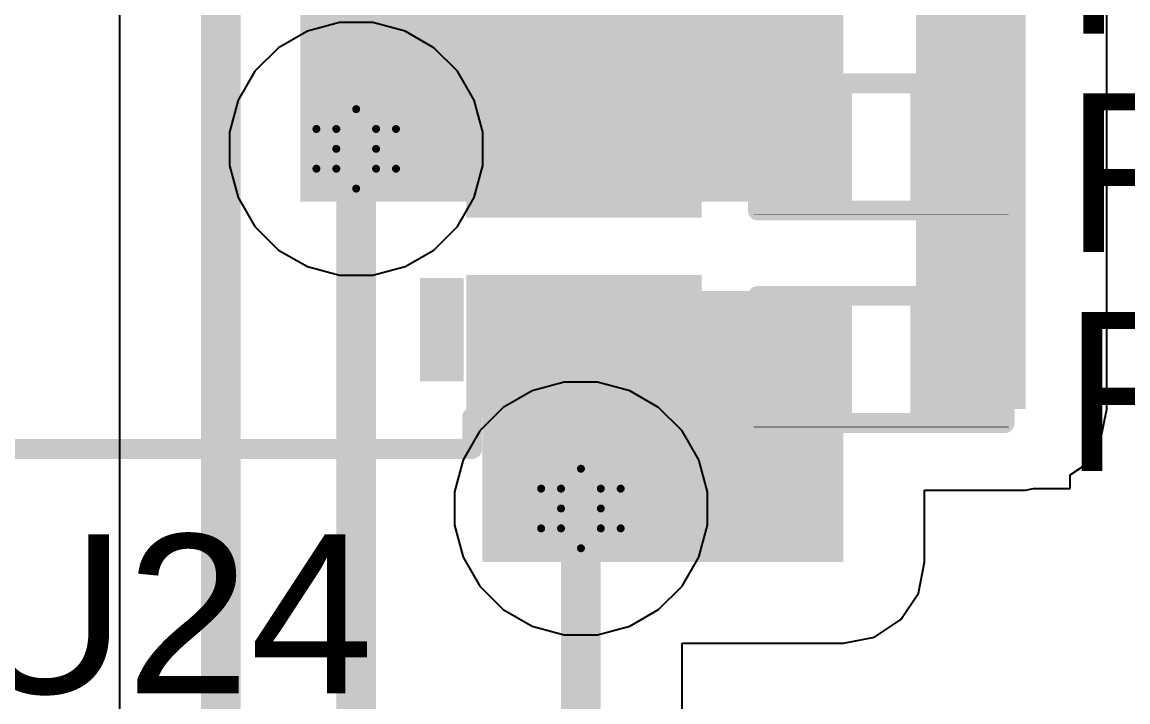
# Model space of a CAD drawing. Header units: inches. Extents: x -3 to 5437, y -3 to 5435.
# Drawn here: x 128.52 to 135.58, y 92.61 to 96.95 of the extents above; entities that cross this region are included whole.
import ezdxf

# ---------------------------------------------------------------- set-up
doc = ezdxf.new("R2010")
doc.units = ezdxf.units.IN
for name, color, linetype in [('Bottom Layer', 5, 'Continuous'), ('Bottom Solder', 6, 'Continuous'), ('Drill Drawing', 1, 'Continuous'), ('GND', 16, 'Continuous'), ('PWR', 76, 'Continuous'), ('Top Layer', 1, 'Continuous'), ('Top Overlay', 2, 'Continuous'), ('Top Paste', 8, 'Continuous'), ('Top Solder', 216, 'Continuous'), ('Via Holes', 16, 'Continuous')]:
    doc.layers.add(name, color=color, linetype=linetype)
doc.styles.add('Arial', font='', dxfattribs={"height": 0.2})
doc.styles.get('Arial').set_extended_font_data('Arial')

# ---------------------------------------------------------------- blocks, each defined once
blk = doc.blocks.new('SOP_8_103')
at = {"layer": 'Top Layer'}
for points in [[(-3.4, 2.255), (-2.1, 2.255), (-2.1, 1.555), (-3.4, 1.555)], [(-3.4, 0.985), (-2.1, 0.985), (-2.1, 0.285), (-3.4, 0.285)]]:
    blk.add_hatch(color=1, dxfattribs=at).paths.add_polyline_path(points)
at = {"layer": 'Top Overlay'}
blk.add_hatch(color=2, dxfattribs=at).paths.add_polyline_path([(-1.9812, 1.4732), (-1.7018, 1.4732), (-1.7018, 2.1336), (-1.9812, 2.1336)])
at = {"layer": 'Top Paste'}
for points in [[(-3.4, 2.255), (-2.1, 2.255), (-2.1, 1.555), (-3.4, 1.555)], [(-3.4, 0.985), (-2.1, 0.985), (-2.1, 0.285), (-3.4, 0.285)]]:
    blk.add_hatch(color=8, dxfattribs=at).paths.add_polyline_path(points)
at = {"layer": 'Top Solder'}
for points in [[(-3.5016, 2.3566), (-1.9984, 2.3566), (-1.9984, 1.4534), (-3.5016, 1.4534)], [(-3.5016, 1.0866), (-1.9984, 1.0866), (-1.9984, 0.1834), (-3.5016, 0.1834)]]:
    blk.add_hatch(color=216, dxfattribs=at).paths.add_polyline_path(points)
at = {"layer": 'Top Overlay'}
for points in [[(2.0284, 2.5654, 0.127, 0.127, 0), (-2.0356, 2.5654, 0.127, 0.127, 0)], [(-2.0356, 2.5654, 0.127, 0.127, 0), (-2.0356, 2.3622, 0.127, 0.127, 0)], [(-3.5596, 1.905, 0.127, 0.127, 0), (-3.6866, 2.032, 0.127, 0.127, 0)], [(-3.6866, 2.032, 0.127, 0.127, 0), (-3.6866, 1.778, 0.127, 0.127, 0)], [(-3.5596, 1.905, 0.127, 0.127, 0), (-3.6866, 1.778, 0.127, 0.127, 0)]]:
    blk.add_lwpolyline(points, format="xyseb", dxfattribs=at)
for points in [[(-2.0673, 2.5654, 0.0635, 0.0635, 1), (-2.0038, 2.5654, 0.0635, 0.0635, 1)], [(-2.0673, 2.5654, 0.0635, 0.0635, 1), (-2.0038, 2.5654, 0.0635, 0.0635, 1)], [(-2.0673, 2.3622, 0.0635, 0.0635, 1), (-2.0038, 2.3622, 0.0635, 0.0635, 1)], [(-3.7183, 2.032, 0.0635, 0.0635, 1), (-3.6548, 2.032, 0.0635, 0.0635, 1)], [(-3.7183, 2.032, 0.0635, 0.0635, 1), (-3.6548, 2.032, 0.0635, 0.0635, 1)], [(-3.5913, 1.905, 0.0635, 0.0635, 1), (-3.5278, 1.905, 0.0635, 0.0635, 1)], [(-3.5913, 1.905, 0.0635, 0.0635, 1), (-3.5278, 1.905, 0.0635, 0.0635, 1)], [(-3.7183, 1.778, 0.0635, 0.0635, 1), (-3.6548, 1.778, 0.0635, 0.0635, 1)], [(-3.7183, 1.778, 0.0635, 0.0635, 1), (-3.6548, 1.778, 0.0635, 0.0635, 1)]]:
    blk.add_lwpolyline(points, format="xyseb", close=True, dxfattribs=at)
blk = doc.blocks.new('R___0402_111')
at = {"layer": 'Top Layer'}
for points in [[(-0.6985, -0.3175), (-0.6985, 0.3175), (-0.2413, 0.3175), (-0.2413, -0.3175)], [(0.2413, -0.3175), (0.2413, 0.3175), (0.6985, 0.3175), (0.6985, -0.3175)]]:
    blk.add_hatch(color=1, dxfattribs=at).paths.add_polyline_path(points)
at = {"layer": 'Top Paste'}
for points in [[(-0.6985, -0.3175), (-0.6985, 0.3175), (-0.2413, 0.3175), (-0.2413, -0.3175)], [(0.2413, -0.3175), (0.2413, 0.3175), (0.6985, 0.3175), (0.6985, -0.3175)]]:
    blk.add_hatch(color=8, dxfattribs=at).paths.add_polyline_path(points)
at = {"layer": 'Top Solder'}
for points in [[(-0.7535, -0.3725), (-0.7535, 0.3725), (-0.1863, 0.3725), (-0.1863, -0.3725)], [(0.1863, -0.3725), (0.1863, 0.3725), (0.7535, 0.3725), (0.7535, -0.3725)]]:
    blk.add_hatch(color=216, dxfattribs=at).paths.add_polyline_path(points)
at = {"layer": 'Top Overlay'}
for points in [[(-0.7874, -0.4064, 0.127, 0.127, 0), (-0.7874, 0.4064, 0.127, 0.127, 0)], [(-0.7874, 0.4064, 0.127, 0.127, 0), (0.7874, 0.4064, 0.127, 0.127, 0)], [(0.7874, -0.4064, 0.127, 0.127, 0), (0.7874, 0.4064, 0.127, 0.127, 0)], [(-0.7874, -0.4064, 0.127, 0.127, 0), (0.7874, -0.4064, 0.127, 0.127, 0)], [(-0.8128, -0.4318, 0.00323, 0.00323, 0), (0.8128, -0.4318, 0.00323, 0.00323, 0)]]:
    blk.add_lwpolyline(points, format="xyseb", dxfattribs=at)
for points in [[(-0.8191, 0.4064, 0.0635, 0.0635, 1), (-0.7556, 0.4064, 0.0635, 0.0635, 1)], [(-0.8191, 0.4064, 0.0635, 0.0635, 1), (-0.7556, 0.4064, 0.0635, 0.0635, 1)], [(0.7556, 0.4064, 0.0635, 0.0635, 1), (0.8191, 0.4064, 0.0635, 0.0635, 1)], [(0.7556, 0.4064, 0.0635, 0.0635, 1), (0.8191, 0.4064, 0.0635, 0.0635, 1)], [(-0.8191, -0.4064, 0.0635, 0.0635, 1), (-0.7556, -0.4064, 0.0635, 0.0635, 1)], [(-0.8191, -0.4064, 0.0635, 0.0635, 1), (-0.7556, -0.4064, 0.0635, 0.0635, 1)], [(0.7556, -0.4064, 0.0635, 0.0635, 1), (0.8191, -0.4064, 0.0635, 0.0635, 1)], [(0.7556, -0.4064, 0.0635, 0.0635, 1), (0.8191, -0.4064, 0.0635, 0.0635, 1)], [(-0.8136, -0.4318, 0.00161, 0.00161, 1), (-0.812, -0.4318, 0.00161, 0.00161, 1)], [(0.812, -0.4318, 0.00161, 0.00161, 1), (0.8136, -0.4318, 0.00161, 0.00161, 1)]]:
    blk.add_lwpolyline(points, format="xyseb", close=True, dxfattribs=at)
blk = doc.blocks.new('R___0402_112')
at = {"layer": 'Top Layer'}
for points in [[(-0.6985, -0.3175), (-0.6985, 0.3175), (-0.2413, 0.3175), (-0.2413, -0.3175)], [(0.2413, -0.3175), (0.2413, 0.3175), (0.6985, 0.3175), (0.6985, -0.3175)]]:
    blk.add_hatch(color=1, dxfattribs=at).paths.add_polyline_path(points)
at = {"layer": 'Top Paste'}
for points in [[(-0.6985, -0.3175), (-0.6985, 0.3175), (-0.2413, 0.3175), (-0.2413, -0.3175)], [(0.2413, -0.3175), (0.2413, 0.3175), (0.6985, 0.3175), (0.6985, -0.3175)]]:
    blk.add_hatch(color=8, dxfattribs=at).paths.add_polyline_path(points)
at = {"layer": 'Top Solder'}
for points in [[(-0.7535, -0.3725), (-0.7535, 0.3725), (-0.1863, 0.3725), (-0.1863, -0.3725)], [(0.1863, -0.3725), (0.1863, 0.3725), (0.7535, 0.3725), (0.7535, -0.3725)]]:
    blk.add_hatch(color=216, dxfattribs=at).paths.add_polyline_path(points)
at = {"layer": 'Top Overlay'}
for points in [[(-0.7874, -0.4064, 0.127, 0.127, 0), (-0.7874, 0.4064, 0.127, 0.127, 0)], [(-0.7874, 0.4064, 0.127, 0.127, 0), (0.7874, 0.4064, 0.127, 0.127, 0)], [(0.7874, -0.4064, 0.127, 0.127, 0), (0.7874, 0.4064, 0.127, 0.127, 0)], [(-0.7874, -0.4064, 0.127, 0.127, 0), (0.7874, -0.4064, 0.127, 0.127, 0)], [(-0.8128, -0.4318, 0.00323, 0.00323, 0), (0.8128, -0.4318, 0.00323, 0.00323, 0)]]:
    blk.add_lwpolyline(points, format="xyseb", dxfattribs=at)
for points in [[(-0.8191, 0.4064, 0.0635, 0.0635, 1), (-0.7556, 0.4064, 0.0635, 0.0635, 1)], [(-0.8191, 0.4064, 0.0635, 0.0635, 1), (-0.7556, 0.4064, 0.0635, 0.0635, 1)], [(0.7556, 0.4064, 0.0635, 0.0635, 1), (0.8191, 0.4064, 0.0635, 0.0635, 1)], [(0.7556, 0.4064, 0.0635, 0.0635, 1), (0.8191, 0.4064, 0.0635, 0.0635, 1)], [(-0.8191, -0.4064, 0.0635, 0.0635, 1), (-0.7556, -0.4064, 0.0635, 0.0635, 1)], [(-0.8191, -0.4064, 0.0635, 0.0635, 1), (-0.7556, -0.4064, 0.0635, 0.0635, 1)], [(0.7556, -0.4064, 0.0635, 0.0635, 1), (0.8191, -0.4064, 0.0635, 0.0635, 1)], [(0.7556, -0.4064, 0.0635, 0.0635, 1), (0.8191, -0.4064, 0.0635, 0.0635, 1)], [(-0.8136, -0.4318, 0.00161, 0.00161, 1), (-0.812, -0.4318, 0.00161, 0.00161, 1)], [(0.812, -0.4318, 0.00161, 0.00161, 1), (0.8136, -0.4318, 0.00161, 0.00161, 1)]]:
    blk.add_lwpolyline(points, format="xyseb", close=True, dxfattribs=at)

msp = doc.modelspace()

# ---------------------------------------------------------------- hatches: boundary and pattern name
at = {"layer": 'Bottom Layer'}
h = msp.add_hatch(color=5, dxfattribs=at)
edge = h.paths.add_edge_path()
edge.add_arc((130.6542, 96.1399), 0.3, 0, 360)
h = msp.add_hatch(color=5, dxfattribs=at)
edge = h.paths.add_edge_path()
edge.add_arc((132.0893, 93.8412), 0.3, 0, 360)
at = {"layer": 'Bottom Solder'}
h = msp.add_hatch(color=6, dxfattribs=at)
edge = h.paths.add_edge_path()
edge.add_arc((130.6542, 96.1399), 0.15, 0, 360)
h = msp.add_hatch(color=6, dxfattribs=at)
edge = h.paths.add_edge_path()
edge.add_arc((132.0893, 93.8412), 0.15, 0, 360)
at = {"layer": 'GND'}
h = msp.add_hatch(color=16, dxfattribs=at)
edge = h.paths.add_edge_path()
edge.add_arc((130.6542, 96.1399), 0.3, 0, 360)
h = msp.add_hatch(color=16, dxfattribs=at)
edge = h.paths.add_edge_path()
edge.add_arc((132.0893, 93.8412), 0.3, 0, 360)
at = {"layer": 'PWR'}
h = msp.add_hatch(color=76, dxfattribs=at)
edge = h.paths.add_edge_path()
edge.add_arc((130.6542, 96.1399), 0.3, 0, 360)
h = msp.add_hatch(color=76, dxfattribs=at)
edge = h.paths.add_edge_path()
edge.add_arc((132.0893, 93.8412), 0.3, 0, 360)
at = {"layer": 'Top Layer'}
for points in [[(134.2285, 99.9499), (134.2285, 94.4762), (134.9285, 94.4762), (134.9285, 99.9499)], [(130.2986, 95.8021), (133.7657, 95.8021), (133.7657, 97.7721), (130.2986, 97.7721)], [(131.4594, 93.4983), (133.7657, 93.4983), (133.7657, 95.2321), (131.4594, 95.2321)]]:
    msp.add_hatch(color=1, dxfattribs=at).paths.add_polyline_path(points)
h = msp.add_hatch(color=1, dxfattribs=at)
edge = h.paths.add_edge_path()
edge.add_arc((130.6542, 96.1399), 0.3, 0, 360)
h = msp.add_hatch(color=1, dxfattribs=at)
edge = h.paths.add_edge_path()
edge.add_arc((132.0893, 93.8412), 0.3, 0, 360)
at = {"layer": 'Top Solder'}
h = msp.add_hatch(color=216, dxfattribs=at)
edge = h.paths.add_edge_path()
edge.add_arc((130.6542, 96.1399), 0.15, 0, 360)
h = msp.add_hatch(color=216, dxfattribs=at)
edge = h.paths.add_edge_path()
edge.add_arc((132.0893, 93.8412), 0.15, 0, 360)
at = {"layer": 'Via Holes'}
h = msp.add_hatch(color=7, dxfattribs=at)
edge = h.paths.add_edge_path()
edge.add_arc((130.6542, 96.1399), 0.15, 0, 360)
h = msp.add_hatch(color=7, dxfattribs=at)
edge = h.paths.add_edge_path()
edge.add_arc((132.0893, 93.8412), 0.15, 0, 360)

# ---------------------------------------------------------------- linework, layer by layer
at = {"layer": 'Bottom Layer'}
for p, q in [((130.5479, 96.9479), (130.3424, 96.8928)), ((130.7606, 96.9479), (130.5479, 96.9479)), ((130.9661, 96.8928), (130.7606, 96.9479)), ((130.3424, 96.8928), (130.1581, 96.7864)), ((131.1504, 96.7864), (130.9661, 96.8928)), ((130.1581, 96.7864), (130.0077, 96.636)), ((131.3008, 96.636), (131.1504, 96.7864)), ((130.0077, 96.636), (129.9013, 96.4518)), ((131.4072, 96.4518), (131.3008, 96.636)), ((129.9013, 96.4518), (129.8462, 96.2462)), ((131.4622, 96.2462), (131.4072, 96.4518)), ((129.8462, 96.2462), (129.8462, 96.0335)), ((131.4622, 96.0335), (131.4622, 96.2462)), ((129.8462, 96.0335), (129.9013, 95.828)), ((131.4072, 95.828), (131.4622, 96.0335)), ((129.9013, 95.828), (130.0077, 95.6438)), ((131.3008, 95.6438), (131.4072, 95.828)), ((130.0077, 95.6438), (130.1581, 95.4933)), ((131.1504, 95.4933), (131.3008, 95.6438)), ((130.1581, 95.4933), (130.3424, 95.3869)), ((130.9661, 95.3869), (131.1504, 95.4933)), ((130.3424, 95.3869), (130.5479, 95.3319)), ((130.5479, 95.3319), (130.7606, 95.3319)), ((130.7606, 95.3319), (130.9661, 95.3869)), ((131.983, 94.6492), (131.7775, 94.5941)), ((132.1957, 94.6492), (131.983, 94.6492)), ((132.4012, 94.5941), (132.1957, 94.6492)), ((131.7775, 94.5941), (131.5932, 94.4877)), ((132.5855, 94.4877), (132.4012, 94.5941)), ((131.5932, 94.4877), (131.4428, 94.3373)), ((132.7359, 94.3373), (132.5855, 94.4877)), ((131.4428, 94.3373), (131.3364, 94.1531)), ((132.8423, 94.1531), (132.7359, 94.3373)), ((131.3364, 94.1531), (131.2813, 93.9475)), ((132.8973, 93.9475), (132.8423, 94.1531)), ((131.2813, 93.9475), (131.2813, 93.7348)), ((132.8973, 93.7348), (132.8973, 93.9475)), ((131.2813, 93.7348), (131.3364, 93.5293)), ((132.8423, 93.5293), (132.8973, 93.7348)), ((131.3364, 93.5293), (131.4428, 93.3451)), ((132.7359, 93.3451), (132.8423, 93.5293)), ((131.4428, 93.3451), (131.5932, 93.1946)), ((132.5855, 93.1946), (132.7359, 93.3451)), ((131.5932, 93.1946), (131.7775, 93.0882)), ((132.4012, 93.0882), (132.5855, 93.1946)), ((131.7775, 93.0882), (131.983, 93.0332)), ((132.1957, 93.0332), (132.4012, 93.0882)), ((131.983, 93.0332), (132.1957, 93.0332))]:
    msp.add_line(p, q, dxfattribs=at)
at = {"layer": 'Drill Drawing'}
for points in [[(130.5272, 96.2669, 0.0508, 0.0508, 0), (130.6542, 96.3939, 0.0508, 0.0508, 0)], [(130.6542, 96.3939, 0.0508, 0.0508, 0), (130.7812, 96.2669, 0.0508, 0.0508, 0)], [(130.4002, 96.2669, 0.0508, 0.0508, 0), (130.5272, 96.1399, 0.0508, 0.0508, 0)], [(130.4002, 96.2669, 0.0508, 0.0508, 0), (130.5272, 96.2669, 0.0508, 0.0508, 0)], [(130.7812, 96.2669, 0.0508, 0.0508, 0), (130.9082, 96.2669, 0.0508, 0.0508, 0)], [(130.7812, 96.1399, 0.0508, 0.0508, 0), (130.9082, 96.2669, 0.0508, 0.0508, 0)], [(130.4002, 96.0129, 0.0508, 0.0508, 0), (130.5272, 96.1399, 0.0508, 0.0508, 0)], [(130.7812, 96.1399, 0.0508, 0.0508, 0), (130.9082, 96.0129, 0.0508, 0.0508, 0)], [(130.4002, 96.0129, 0.0508, 0.0508, 0), (130.5272, 96.0129, 0.0508, 0.0508, 0)], [(130.5272, 96.0129, 0.0508, 0.0508, 0), (130.6542, 95.8859, 0.0508, 0.0508, 0)], [(130.6542, 95.8859, 0.0508, 0.0508, 0), (130.7812, 96.0129, 0.0508, 0.0508, 0)], [(130.7812, 96.0129, 0.0508, 0.0508, 0), (130.9082, 96.0129, 0.0508, 0.0508, 0)], [(131.9623, 93.9682, 0.0508, 0.0508, 0), (132.0893, 94.0952, 0.0508, 0.0508, 0)], [(132.0893, 94.0952, 0.0508, 0.0508, 0), (132.2163, 93.9682, 0.0508, 0.0508, 0)], [(131.8353, 93.9682, 0.0508, 0.0508, 0), (131.9623, 93.8412, 0.0508, 0.0508, 0)], [(131.8353, 93.9682, 0.0508, 0.0508, 0), (131.9623, 93.9682, 0.0508, 0.0508, 0)], [(132.2163, 93.9682, 0.0508, 0.0508, 0), (132.3433, 93.9682, 0.0508, 0.0508, 0)], [(132.2163, 93.8412, 0.0508, 0.0508, 0), (132.3433, 93.9682, 0.0508, 0.0508, 0)], [(131.8353, 93.7142, 0.0508, 0.0508, 0), (131.9623, 93.8412, 0.0508, 0.0508, 0)], [(132.2163, 93.8412, 0.0508, 0.0508, 0), (132.3433, 93.7142, 0.0508, 0.0508, 0)], [(131.8353, 93.7142, 0.0508, 0.0508, 0), (131.9623, 93.7142, 0.0508, 0.0508, 0)], [(131.9623, 93.7142, 0.0508, 0.0508, 0), (132.0893, 93.5872, 0.0508, 0.0508, 0)], [(132.0893, 93.5872, 0.0508, 0.0508, 0), (132.2163, 93.7142, 0.0508, 0.0508, 0)], [(132.2163, 93.7142, 0.0508, 0.0508, 0), (132.3433, 93.7142, 0.0508, 0.0508, 0)]]:
    msp.add_lwpolyline(points, format="xyseb", dxfattribs=at)
for points in [[(130.6415, 96.3939, 0.0254, 0.0254, 1), (130.6669, 96.3939, 0.0254, 0.0254, 1)], [(130.6415, 96.3939, 0.0254, 0.0254, 1), (130.6669, 96.3939, 0.0254, 0.0254, 1)], [(130.3875, 96.2669, 0.0254, 0.0254, 1), (130.4129, 96.2669, 0.0254, 0.0254, 1)], [(130.3875, 96.2669, 0.0254, 0.0254, 1), (130.4129, 96.2669, 0.0254, 0.0254, 1)], [(130.5145, 96.2669, 0.0254, 0.0254, 1), (130.5399, 96.2669, 0.0254, 0.0254, 1)], [(130.5145, 96.2669, 0.0254, 0.0254, 1), (130.5399, 96.2669, 0.0254, 0.0254, 1)], [(130.7685, 96.2669, 0.0254, 0.0254, 1), (130.7939, 96.2669, 0.0254, 0.0254, 1)], [(130.7685, 96.2669, 0.0254, 0.0254, 1), (130.7939, 96.2669, 0.0254, 0.0254, 1)], [(130.8955, 96.2669, 0.0254, 0.0254, 1), (130.9209, 96.2669, 0.0254, 0.0254, 1)], [(130.8955, 96.2669, 0.0254, 0.0254, 1), (130.9209, 96.2669, 0.0254, 0.0254, 1)], [(130.5145, 96.1399, 0.0254, 0.0254, 1), (130.5399, 96.1399, 0.0254, 0.0254, 1)], [(130.5145, 96.1399, 0.0254, 0.0254, 1), (130.5399, 96.1399, 0.0254, 0.0254, 1)], [(130.7685, 96.1399, 0.0254, 0.0254, 1), (130.7939, 96.1399, 0.0254, 0.0254, 1)], [(130.7685, 96.1399, 0.0254, 0.0254, 1), (130.7939, 96.1399, 0.0254, 0.0254, 1)], [(130.3875, 96.0129, 0.0254, 0.0254, 1), (130.4129, 96.0129, 0.0254, 0.0254, 1)], [(130.3875, 96.0129, 0.0254, 0.0254, 1), (130.4129, 96.0129, 0.0254, 0.0254, 1)], [(130.5145, 96.0129, 0.0254, 0.0254, 1), (130.5399, 96.0129, 0.0254, 0.0254, 1)], [(130.5145, 96.0129, 0.0254, 0.0254, 1), (130.5399, 96.0129, 0.0254, 0.0254, 1)], [(130.7685, 96.0129, 0.0254, 0.0254, 1), (130.7939, 96.0129, 0.0254, 0.0254, 1)], [(130.7685, 96.0129, 0.0254, 0.0254, 1), (130.7939, 96.0129, 0.0254, 0.0254, 1)], [(130.8955, 96.0129, 0.0254, 0.0254, 1), (130.9209, 96.0129, 0.0254, 0.0254, 1)], [(130.8955, 96.0129, 0.0254, 0.0254, 1), (130.9209, 96.0129, 0.0254, 0.0254, 1)], [(130.6415, 95.8859, 0.0254, 0.0254, 1), (130.6669, 95.8859, 0.0254, 0.0254, 1)], [(130.6415, 95.8859, 0.0254, 0.0254, 1), (130.6669, 95.8859, 0.0254, 0.0254, 1)], [(132.0766, 94.0952, 0.0254, 0.0254, 1), (132.102, 94.0952, 0.0254, 0.0254, 1)], [(132.0766, 94.0952, 0.0254, 0.0254, 1), (132.102, 94.0952, 0.0254, 0.0254, 1)], [(131.8226, 93.9682, 0.0254, 0.0254, 1), (131.848, 93.9682, 0.0254, 0.0254, 1)], [(131.8226, 93.9682, 0.0254, 0.0254, 1), (131.848, 93.9682, 0.0254, 0.0254, 1)], [(131.9496, 93.9682, 0.0254, 0.0254, 1), (131.975, 93.9682, 0.0254, 0.0254, 1)], [(131.9496, 93.9682, 0.0254, 0.0254, 1), (131.975, 93.9682, 0.0254, 0.0254, 1)], [(132.2036, 93.9682, 0.0254, 0.0254, 1), (132.229, 93.9682, 0.0254, 0.0254, 1)], [(132.2036, 93.9682, 0.0254, 0.0254, 1), (132.229, 93.9682, 0.0254, 0.0254, 1)], [(132.3306, 93.9682, 0.0254, 0.0254, 1), (132.356, 93.9682, 0.0254, 0.0254, 1)], [(132.3306, 93.9682, 0.0254, 0.0254, 1), (132.356, 93.9682, 0.0254, 0.0254, 1)], [(131.9496, 93.8412, 0.0254, 0.0254, 1), (131.975, 93.8412, 0.0254, 0.0254, 1)], [(131.9496, 93.8412, 0.0254, 0.0254, 1), (131.975, 93.8412, 0.0254, 0.0254, 1)], [(132.2036, 93.8412, 0.0254, 0.0254, 1), (132.229, 93.8412, 0.0254, 0.0254, 1)], [(132.2036, 93.8412, 0.0254, 0.0254, 1), (132.229, 93.8412, 0.0254, 0.0254, 1)], [(131.8226, 93.7142, 0.0254, 0.0254, 1), (131.848, 93.7142, 0.0254, 0.0254, 1)], [(131.8226, 93.7142, 0.0254, 0.0254, 1), (131.848, 93.7142, 0.0254, 0.0254, 1)], [(131.9496, 93.7142, 0.0254, 0.0254, 1), (131.975, 93.7142, 0.0254, 0.0254, 1)], [(131.9496, 93.7142, 0.0254, 0.0254, 1), (131.975, 93.7142, 0.0254, 0.0254, 1)], [(132.2036, 93.7142, 0.0254, 0.0254, 1), (132.229, 93.7142, 0.0254, 0.0254, 1)], [(132.2036, 93.7142, 0.0254, 0.0254, 1), (132.229, 93.7142, 0.0254, 0.0254, 1)], [(132.3306, 93.7142, 0.0254, 0.0254, 1), (132.356, 93.7142, 0.0254, 0.0254, 1)], [(132.3306, 93.7142, 0.0254, 0.0254, 1), (132.356, 93.7142, 0.0254, 0.0254, 1)], [(132.0766, 93.5872, 0.0254, 0.0254, 1), (132.102, 93.5872, 0.0254, 0.0254, 1)], [(132.0766, 93.5872, 0.0254, 0.0254, 1), (132.102, 93.5872, 0.0254, 0.0254, 1)]]:
    msp.add_lwpolyline(points, format="xyseb", close=True, dxfattribs=at)
at = {"layer": 'GND'}
for p, q in [((130.5479, 96.9479), (130.3424, 96.8928)), ((130.7606, 96.9479), (130.5479, 96.9479)), ((130.9661, 96.8928), (130.7606, 96.9479)), ((130.3424, 96.8928), (130.1581, 96.7864)), ((131.1504, 96.7864), (130.9661, 96.8928)), ((130.1581, 96.7864), (130.0077, 96.636)), ((131.3008, 96.636), (131.1504, 96.7864)), ((130.0077, 96.636), (129.9013, 96.4518)), ((131.4072, 96.4518), (131.3008, 96.636)), ((129.9013, 96.4518), (129.8462, 96.2462)), ((131.4622, 96.2462), (131.4072, 96.4518)), ((129.8462, 96.2462), (129.8462, 96.0335)), ((131.4622, 96.0335), (131.4622, 96.2462)), ((129.8462, 96.0335), (129.9013, 95.828)), ((131.4072, 95.828), (131.4622, 96.0335)), ((129.9013, 95.828), (130.0077, 95.6438)), ((131.3008, 95.6438), (131.4072, 95.828)), ((130.0077, 95.6438), (130.1581, 95.4933)), ((131.1504, 95.4933), (131.3008, 95.6438)), ((130.1581, 95.4933), (130.3424, 95.3869)), ((130.9661, 95.3869), (131.1504, 95.4933)), ((130.3424, 95.3869), (130.5479, 95.3319)), ((130.5479, 95.3319), (130.7606, 95.3319)), ((130.7606, 95.3319), (130.9661, 95.3869)), ((131.983, 94.6492), (131.7775, 94.5941)), ((132.1957, 94.6492), (131.983, 94.6492)), ((132.4012, 94.5941), (132.1957, 94.6492)), ((131.7775, 94.5941), (131.5932, 94.4877)), ((132.5855, 94.4877), (132.4012, 94.5941)), ((131.5932, 94.4877), (131.4428, 94.3373)), ((132.7359, 94.3373), (132.5855, 94.4877)), ((131.4428, 94.3373), (131.3364, 94.1531)), ((132.8423, 94.1531), (132.7359, 94.3373)), ((131.3364, 94.1531), (131.2813, 93.9475)), ((132.8973, 93.9475), (132.8423, 94.1531)), ((131.2813, 93.9475), (131.2813, 93.7348)), ((132.8973, 93.7348), (132.8973, 93.9475)), ((131.2813, 93.7348), (131.3364, 93.5293)), ((132.8423, 93.5293), (132.8973, 93.7348)), ((131.3364, 93.5293), (131.4428, 93.3451)), ((132.7359, 93.3451), (132.8423, 93.5293)), ((131.4428, 93.3451), (131.5932, 93.1946)), ((132.5855, 93.1946), (132.7359, 93.3451)), ((131.5932, 93.1946), (131.7775, 93.0882)), ((132.4012, 93.0882), (132.5855, 93.1946)), ((131.7775, 93.0882), (131.983, 93.0332)), ((132.1957, 93.0332), (132.4012, 93.0882)), ((131.983, 93.0332), (132.1957, 93.0332))]:
    msp.add_line(p, q, dxfattribs=at)
at = {"layer": 'PWR'}
for p, q in [((130.5479, 96.9479), (130.3424, 96.8928)), ((130.7606, 96.9479), (130.5479, 96.9479)), ((130.9661, 96.8928), (130.7606, 96.9479)), ((130.3424, 96.8928), (130.1581, 96.7864)), ((131.1504, 96.7864), (130.9661, 96.8928)), ((130.1581, 96.7864), (130.0077, 96.636)), ((131.3008, 96.636), (131.1504, 96.7864)), ((130.0077, 96.636), (129.9013, 96.4518)), ((131.4072, 96.4518), (131.3008, 96.636)), ((129.9013, 96.4518), (129.8462, 96.2462)), ((131.4622, 96.2462), (131.4072, 96.4518)), ((129.8462, 96.2462), (129.8462, 96.0335)), ((131.4622, 96.0335), (131.4622, 96.2462)), ((129.8462, 96.0335), (129.9013, 95.828)), ((131.4072, 95.828), (131.4622, 96.0335)), ((129.9013, 95.828), (130.0077, 95.6438)), ((131.3008, 95.6438), (131.4072, 95.828)), ((130.0077, 95.6438), (130.1581, 95.4933)), ((131.1504, 95.4933), (131.3008, 95.6438)), ((130.1581, 95.4933), (130.3424, 95.3869)), ((130.9661, 95.3869), (131.1504, 95.4933)), ((130.3424, 95.3869), (130.5479, 95.3319)), ((130.5479, 95.3319), (130.7606, 95.3319)), ((130.7606, 95.3319), (130.9661, 95.3869)), ((131.983, 94.6492), (131.7775, 94.5941)), ((132.1957, 94.6492), (131.983, 94.6492)), ((132.4012, 94.5941), (132.1957, 94.6492)), ((131.7775, 94.5941), (131.5932, 94.4877)), ((132.5855, 94.4877), (132.4012, 94.5941)), ((131.5932, 94.4877), (131.4428, 94.3373)), ((132.7359, 94.3373), (132.5855, 94.4877)), ((131.4428, 94.3373), (131.3364, 94.1531)), ((132.8423, 94.1531), (132.7359, 94.3373)), ((131.3364, 94.1531), (131.2813, 93.9475)), ((132.8973, 93.9475), (132.8423, 94.1531)), ((131.2813, 93.9475), (131.2813, 93.7348)), ((132.8973, 93.7348), (132.8973, 93.9475)), ((131.2813, 93.7348), (131.3364, 93.5293)), ((132.8423, 93.5293), (132.8973, 93.7348)), ((131.3364, 93.5293), (131.4428, 93.3451)), ((132.7359, 93.3451), (132.8423, 93.5293)), ((131.4428, 93.3451), (131.5932, 93.1946)), ((132.5855, 93.1946), (132.7359, 93.3451)), ((131.5932, 93.1946), (131.7775, 93.0882)), ((132.4012, 93.0882), (132.5855, 93.1946)), ((131.7775, 93.0882), (131.983, 93.0332)), ((132.1957, 93.0332), (132.4012, 93.0882)), ((131.983, 93.0332), (132.1957, 93.0332))]:
    msp.add_line(p, q, dxfattribs=at)
at = {"layer": 'Top Layer'}
for p, q in [((135.4465, 94.4762), (135.4465, 99.9499)), ((129.1432, 97.8755), (129.1432, 91.2528)), ((135.4071, 94.278), (135.4465, 94.4762)), ((135.2948, 94.1099), (135.4071, 94.278)), ((135.2135, 94.0556), (135.2948, 94.1099)), ((135.2135, 93.9682), (135.2135, 94.0556)), ((134.2837, 93.4983), (134.2837, 93.9582)), ((134.2837, 93.9582), (134.9285, 93.9582)), ((134.9285, 93.9582), (134.9786, 93.9682)), ((134.9786, 93.9682), (135.2135, 93.9682)), ((134.2443, 93.3001), (134.2837, 93.4983)), ((134.132, 93.132), (134.2443, 93.3001)), ((133.9639, 93.0197), (134.132, 93.132)), ((133.7657, 92.9803), (133.9639, 93.0197)), ((132.7368, 92.1334), (132.7368, 92.9803)), ((132.7368, 92.9803), (133.7657, 92.9803))]:
    msp.add_line(p, q, dxfattribs=at)
for points in [[(129.7906, 91.2528, 0.254, 0.254, 0), (129.7906, 98.7307, 0.254, 0.254, 0)], [(130.6542, 91.2862, 0.254, 0.254, 0), (130.6542, 96.1399, 0.254, 0.254, 0)], [(130.6542, 96.1399, 0.254, 0.254, 0), (130.6576, 96.1365, 0.254, 0.254, 0)], [(132.0893, 93.8412, 0.254, 0.254, 0), (132.1094, 93.8211, 0.254, 0.254, 0)], [(132.0893, 91.6764, 0.254, 0.254, 0), (132.0893, 93.8412, 0.254, 0.254, 0)]]:
    msp.add_lwpolyline(points, format="xyseb", dxfattribs=at)
for points in [[(130.5907, 96.1399, 0.127, 0.127, 1), (130.7177, 96.1399, 0.127, 0.127, 1)], [(130.5907, 96.1399, 0.127, 0.127, 1), (130.7177, 96.1399, 0.127, 0.127, 1)], [(130.5941, 96.1365, 0.127, 0.127, 1), (130.7211, 96.1365, 0.127, 0.127, 1)], [(132.0258, 93.8412, 0.127, 0.127, 1), (132.1528, 93.8412, 0.127, 0.127, 1)], [(132.0258, 93.8412, 0.127, 0.127, 1), (132.1528, 93.8412, 0.127, 0.127, 1)], [(132.0459, 93.8211, 0.127, 0.127, 1), (132.1729, 93.8211, 0.127, 0.127, 1)]]:
    msp.add_lwpolyline(points, format="xyseb", close=True, dxfattribs=at)

# ---------------------------------------------------------------- block references
at = {"rotation": 180}
msp.add_blockref('SOP_8_103', (129.3594, 96.7871), dxfattribs=at)
for name, p in [('R___0402_111', (134.007, 96.1521)), ('R___0402_112', (134.007, 94.7937))]:
    msp.add_blockref(name, p)

# ---------------------------------------------------------------- texts
at = {"layer": 'Top Overlay', "style": 'Arial'}
for s, p in [('R59', (135.181, 96.8766)), ('R58', (135.181, 95.4796)), ('R57', (135.1708, 94.0818)), ('U24', (128.1604, 92.6594))]:
    msp.add_text(s, height=1.016, dxfattribs=at).set_placement(p)

doc.saveas('drawing.dxf')
